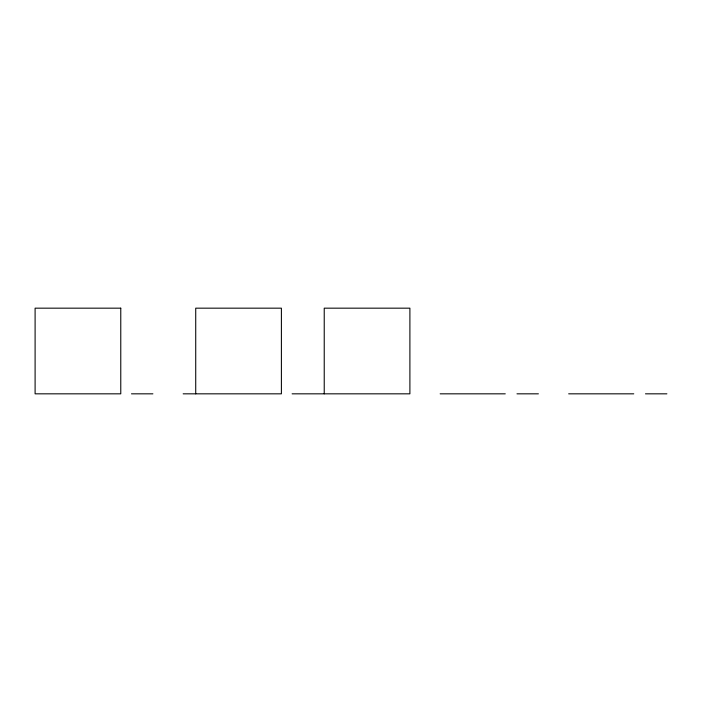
<?xml version="1.0" encoding="UTF-8"?>
<svg xmlns="http://www.w3.org/2000/svg" width="702" height="702" viewBox="0 0 702 702"><rect width="100%" height="100%" fill="white"/><g stroke="black" fill="none" stroke-linecap="round" stroke-linejoin="round"><path stroke-width="1.05" d="M131.476 393.831L152.896 393.831M183.152 393.831L281.397 393.831L281.397 308.169L195.726 308.169L195.726 393.831M292.102 393.831L409.898 393.831L409.898 308.169L324.227 308.169L324.227 393.831M440.154 393.831L505.264 393.831M516.979 393.831L538.399 393.831M568.664 393.831L633.766 393.831M645.48 393.831L666.9 393.831M120.77 308.169L35.1 308.169L35.1 393.831L120.77 393.831L120.77 308.169"/></g></svg>
